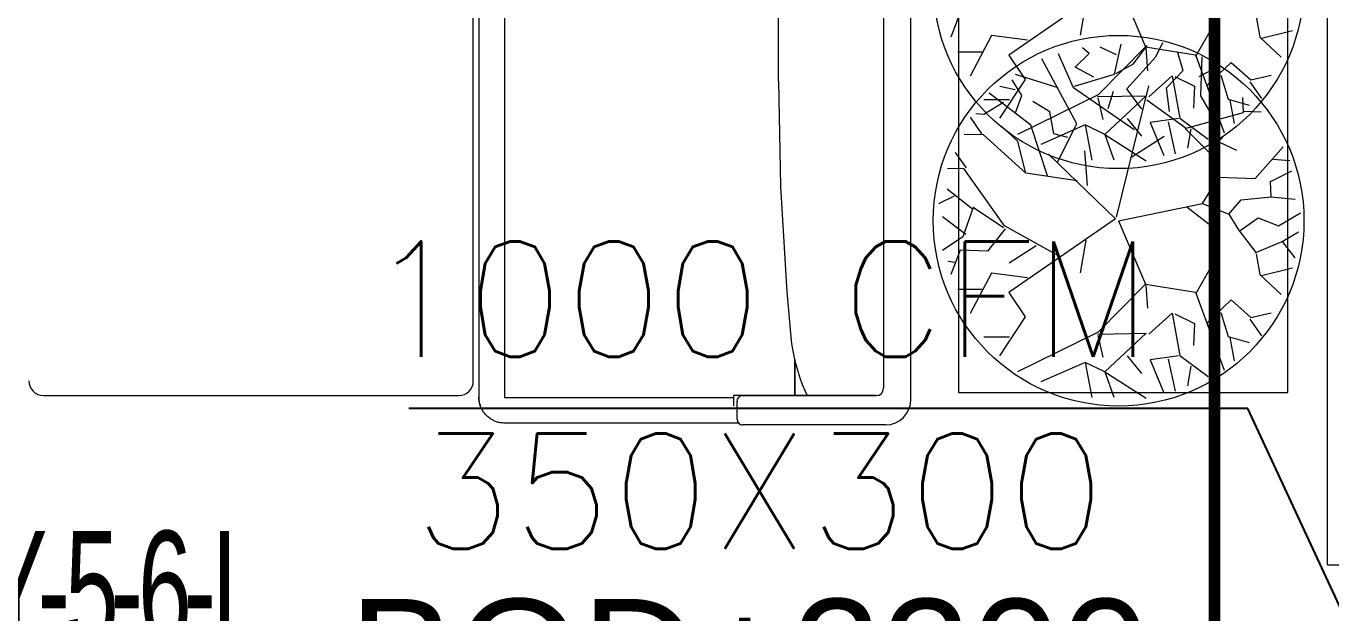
# Model space of a CAD drawing. Header units: millimetres. Extents: x -81374 to 485233, y -39075 to 157313.
# Drawn here: x 46826 to 49089, y 18850 to 19868 of the extents above; entities that cross this region are included whole.
import ezdxf
from ezdxf.enums import TextEntityAlignment as Align

# ---------------------------------------------------------------- set-up
doc = ezdxf.new("R2010")
doc.units = ezdxf.units.MM
doc.layers.add('G-IMPT', color=8, linetype='Continuous', lineweight=5)
doc.layers.add('P-PIPE-IDEN', color=7, linetype='Continuous', lineweight=9)
for name, color, linetype in [('M-HVAC VRV PIPE', 152, 'Continuous'), ('M-HVAC-BOF', 6, 'Continuous'), ('M-HVAC-SUPPLY AIR DUCT', 4, 'Continuous'), ('M-HVAC-TEXT', 7, 'Continuous')]:
    doc.layers.add(name, color=color, linetype=linetype)
doc.styles.add('ARAIL', font='arial.ttf')
doc.styles.add('Arial_2', font='arial.ttf', dxfattribs={"height": 75})
doc.styles.add('R', font='romans.shx')
doc.styles.add('ROMAND', font='romand__.ttf')
doc.styles.get("Standard").update_dxf_attribs({"font": 'arial.ttf'})
doc.dimstyles.new('Vayucon', dxfattribs={"dimtxt": 200, "dimasz": 150, "dimexe": 0, "dimexo": 0, "dimgap": 9e-05, "dimtad": 1, "dimdec": 0, "dimrnd": 5, "dimzin": 0, "dimdsep": 46, "dimtxsty": 'ROMAND', "dimcen": 90, "dimclre": 99, "dimclrt": 7, "dimadec": 0, "dimazin": 0, "dimtfac": 1, "dimtdec": 0, "dimtofl": 0, "dimtmove": 1, "dimatfit": 3, "dimfxl": 1, "dimtolj": 1, "dimtzin": 0, "dimarcsym": 0})

# ---------------------------------------------------------------- blocks, each defined once
blk = doc.blocks.new('floor plan 1')
at = {"layer": 'G-IMPT', "color": 8, "ltscale": 500}
for p, q in [((9088, -58009.4), (8888, -58009.4)), ((9088, -58009.4), (9088, -63931.5)), ((9854.6, -58252), (10102.2, -58252)), ((10109.3, -58255.2), (10514.8, -58255.2)), ((10111.7, -58261.5), (10111.7, -58293.3)), ((10514.8, -58255.2), (10516.6, -58255.2)), ((10516.6, -58255.2), (10518.4, -58255.3)), ((10518.4, -58255.3), (10520.2, -58255.5)), ((10520.2, -58255.5), (10522, -58255.7)), ((10522, -58255.7), (10523.8, -58256)), ((10523.8, -58256), (10525.5, -58256.4)), ((10525.5, -58256.4), (10527.3, -58256.9)), ((10527.3, -58256.9), (10529, -58257.4)), ((10529, -58257.4), (10530.7, -58258)), ((10530.7, -58258), (10532.4, -58258.7)), ((10532.4, -58258.7), (10534, -58259.4)), ((10534, -58259.4), (10535.6, -58260.2)), ((10535.6, -58260.2), (10537.2, -58261.1)), ((10537.2, -58261.1), (10538.7, -58262)), ((10538.7, -58262), (10540.2, -58263)), ((10540.2, -58263), (10541.7, -58264)), ((10541.7, -58264), (10543.1, -58265.2)), ((10543.1, -58265.2), (10544.5, -58266.3)), ((10544.5, -58266.3), (10545.8, -58267.5)), ((10545.8, -58267.5), (10547.1, -58268.8)), ((10547.1, -58268.8), (10548.3, -58270.1)), ((10548.3, -58270.1), (10549.5, -58271.5)), ((10549.5, -58271.5), (10550.6, -58272.9)), ((10550.6, -58272.9), (10551.7, -58274.3)), ((10551.7, -58274.3), (10552.7, -58275.8)), ((9810.2, -58296.4), (9810.2, -60374.4)), ((10118.2, -58302.8), (10118.2, -58284.8)), ((10552.7, -58275.8), (10553.6, -58277.4)), ((10553.6, -58277.4), (10554.5, -58278.9)), ((10554.5, -58278.9), (10555.3, -58280.5)), ((10555.3, -58280.5), (10556.1, -58282.2)), ((10556.1, -58282.2), (10556.7, -58283.8)), ((10556.7, -58283.8), (10557.4, -58285.5)), ((10557.5, -58286), (10557.1, -58284.8)), ((10557.4, -58285.5), (10557.9, -58287.2)), ((10558.1, -58287.7), (10557.5, -58286)), ((10557.9, -58287.2), (10558.4, -58289)), ((10558.5, -58289.4), (10558.1, -58287.7)), ((10558.4, -58289), (10558.8, -58290.7)), ((10558.9, -58291.2), (10558.5, -58289.4)), ((10558.8, -58290.7), (10559.1, -58292.5)), ((10559.2, -58292.9), (10558.9, -58291.2)), ((10559.1, -58292.5), (10559.4, -58294.2)), ((10559.5, -58294.7), (10559.2, -58292.9)), ((10559.4, -58294.2), (10559.6, -58296)), ((10559.7, -58296.5), (10559.5, -58294.7)), ((10559.6, -58296), (10559.7, -58297.8)), ((10559.8, -58298.3), (10559.7, -58296.5)), ((9727.5, -58308), (9156.6, -58308)), ((9156.6, -58308), (9156.6, -60412.2)), ((9325.1, -58353.8), (9330.6, -58320)), ((9364.4, -58366.1), (9352.2, -58310.6)), ((9395.2, -58364.6), (9371.4, -58307.7)), ((9473.9, -58343.8), (9402.2, -58298.5)), ((9473.9, -58343.8), (9458.5, -58300.3)), ((9507.8, -58360.5), (9496.3, -58299.6)), ((9727.5, -60412.2), (9727.5, -58308)), ((9857.8, -60418.9), (9857.8, -58315.5)), ((9870.5, -58302.8), (10118.2, -58302.8)), ((10102.2, -58302.8), (9870.5, -58302.8)), ((9994, -58310.8), (9990.3, -58302.8)), ((9998.7, -58322), (9994, -58310.8)), ((10011.7, -58302.8), (10011.7, -58365.5)), ((10011.7, -58302.8), (10011.7, -58365.5)), ((10011.7, -58365.5), (10011.7, -58302.8)), ((10011.7, -58365.5), (10011.7, -58302.8)), ((10514.8, -58299.6), (10118.2, -58299.6)), ((10514.8, -58299.6), (10118.2, -58299.6)), ((10515.4, -60415.7), (10515.4, -58300.1)), ((10515.4, -60415.7), (10515.4, -58300.1)), ((10559.7, -58297.8), (10559.8, -58299.6)), ((10559.8, -58300.1), (10559.8, -58298.3)), ((10559.8, -58299.6), (10559.8, -58300.1)), ((10559.8, -60370.7), (10559.8, -58300.1)), ((11314.8, -58302.8), (10594.7, -58302.8)), ((11314.8, -58302.8), (10594.7, -58302.8)), ((9293.2, -58411.5), (9290.5, -58342.6)), ((9343.9, -58372.2), (9295, -58336)), ((9435.4, -58371.7), (9410.6, -58341.2)), ((9507.8, -58360.5), (9584.9, -58326.8)), ((10002.9, -58333.4), (9998.7, -58322)), ((10006.7, -58345), (10002.9, -58333.4)), ((10569.3, -58328.2), (10569.3, -60342.7)), ((10569.3, -58328.2), (10569.3, -60342.7)), ((9257.2, -58403.5), (9249.7, -58363)), ((9316.8, -58482.2), (9267, -58346.8)), ((9346.1, -58371.6), (9395.2, -58364.6)), ((9402.4, -58410.9), (9473.9, -58343.8)), ((9473.9, -58343.8), (9507.8, -58360.5)), ((9485.8, -58412.8), (9625.7, -58343.9)), ((10010.1, -58356.7), (10006.7, -58345)), ((10012.9, -58368.5), (10010.1, -58356.7)), ((9357.2, -58446), (9343.9, -58372.2)), ((9486.2, -58407.3), (9477.2, -58369.7)), ((9611.9, -58439.3), (9656.6, -58372.1)), ((10015.3, -58380.5), (10012.9, -58368.5)), ((10017.2, -58392.5), (10015.3, -58380.5)), ((9222.3, -58435.6), (9202.4, -58406.5)), ((9260, -58405.2), (9223.4, -58394.9)), ((9272.6, -58447), (9260, -58405.2)), ((9318.2, -58428), (9320.3, -58389.9)), ((9397.5, -58409.5), (9357.2, -58446)), ((9486.9, -58409.6), (9402.4, -58410.9)), ((9639.4, -58404.2), (9683.9, -58404.3)), ((10018.6, -58404.6), (10017.2, -58392.5)), ((10025.6, -58483.1), (10018.6, -58404.6)), ((9296.2, -58429.3), (9254.6, -58468.7)), ((9352.4, -58444.7), (9318.2, -58428)), ((9403.5, -58496.2), (9485.8, -58412.8)), ((9220.8, -58438.5), (9185.5, -58446.6)), ((9254.6, -58468.7), (9220.8, -58438.5)), ((9402.8, -58493.9), (9399.8, -58454.5)), ((9640.3, -58481.7), (9611.9, -58439.3)), ((9670.4, -58515.5), (9707.4, -58445.3)), ((9205.4, -58512.8), (9168.2, -58478.3)), ((9316, -58479.6), (9286.7, -58531.2)), ((9403.5, -58496.2), (9316.8, -58482.2)), ((9450.1, -58606.2), (9403.5, -58496.2)), ((9455.4, -58609.4), (9640.3, -58481.8)), ((9686.5, -58486.6), (9729.1, -58486.9)), ((10036.6, -58665.6), (10025.6, -58483.1)), ((9202.5, -58511.2), (9148.5, -58524.6)), ((9211.4, -58548.5), (9205.4, -58512.8)), ((9506.9, -58572.7), (9516.7, -58516)), ((9607.9, -58507.4), (9670.4, -58515.5)), ((9724.8, -58555.4), (9741.3, -58513)), ((9166.6, -58570.1), (9144.7, -58541.6)), ((9554.3, -58545), (9648.1, -58597.2)), ((9593.2, -58562.7), (9639.9, -58532.8)), ((9734, -58533.9), (9745.8, -58535.7)), ((9212.1, -58551.1), (9166.6, -58570.1)), ((9241.9, -58590.3), (9212.1, -58551.1)), ((9646.6, -58592.3), (9677.4, -58553.4)), ((9677.4, -58553.4), (9724.8, -58555.4)), ((9720.5, -58578.3), (9755.8, -58554.3)), ((9166.6, -58570.1), (9138, -58586.8)), ((9241.2, -58588), (9208.1, -58611.4)), ((9258.9, -58617.4), (9241.9, -58590.3)), ((9332, -58630.4), (9279.8, -58589.9)), ((9702.4, -58629), (9720.5, -58578.3)), ((9715.2, -58582.3), (9755.7, -58613)), ((9172.7, -58597.6), (9134.7, -58620)), ((9208.1, -58611.4), (9172.7, -58597.6)), ((9450.1, -58606.2), (9304.8, -58635.8)), ((9454, -58612.6), (9397.7, -58840.1)), ((9455.4, -58609.4), (9571.8, -58721.9)), ((9648.1, -58597.2), (9718.3, -58696.7)), ((9649.5, -58593.9), (9702.4, -58629)), ((9258.9, -58617.4), (9237.5, -58642.5)), ((9304.8, -58635.8), (9258.9, -58617.4)), ((9304.8, -58635.8), (9276.1, -58681.9)), ((9703.6, -58626.2), (9747.7, -58661)), ((9735.2, -58648.9), (9762.4, -58635.4)), ((9185.4, -58647.6), (9144.1, -58643.7)), ((9237.5, -58642.5), (9185.4, -58647.6)), ((9185.4, -58647.6), (9186.6, -58674.1)), ((9186.6, -58674.1), (9149.8, -58692.9)), ((9213, -58679.6), (9164.5, -58734.1)), ((9276.1, -58681.9), (9213, -58679.6)), ((9504, -58667.3), (9508.5, -58727.5)), ((9522.1, -58675.3), (9610.9, -58688.6)), ((10040.2, -58848.4), (10036.6, -58665.6)), ((9573.6, -58683.9), (9602.3, -58771.9)), ((9610.9, -58688.6), (9684.2, -58755.1)), ((9610.9, -58688.6), (9625, -58743.5)), ((9714, -58698), (9733.1, -58724.5)), ((9718.3, -58696.7), (9747.1, -58696.2)), ((9182.5, -58712.8), (9153, -58710.7)), ((9293.5, -58725.1), (9266.7, -58754.4)), ((9334.7, -58766.2), (9293.5, -58725.1)), ((9364.4, -58777.8), (9352.2, -58722.4)), ((9427.3, -58717.2), (9371.1, -58752.8)), ((9395.2, -58776.4), (9371.4, -58719.5)), ((9473.9, -58755.6), (9402.2, -58710.3)), ((9473.9, -58755.6), (9458.5, -58712.1)), ((9507.8, -58772.3), (9496.3, -58711.4)), ((9556.3, -58707.8), (9522.5, -58774.2)), ((9274, -58741.6), (9245.6, -58728.5)), ((9343.9, -58784), (9295, -58747.7)), ((9325.1, -58765.6), (9330.6, -58731.8)), ((9507.8, -58772.3), (9584.9, -58738.6)), ((9625, -58743.5), (9653.1, -58770.1)), ((9332.8, -58766.7), (9233.7, -58794)), ((9316.8, -58894), (9267, -58758.6)), ((9293.2, -58823.3), (9290.5, -58754.4)), ((9401.2, -58815.9), (9332.8, -58766.7)), ((9402.4, -58822.7), (9473.9, -58755.6)), ((9435.4, -58783.4), (9410.6, -58753)), ((9423.3, -58763.7), (9528.1, -58836.9)), ((9473.9, -58755.6), (9507.8, -58772.3)), ((9485.8, -58824.6), (9625.7, -58755.7)), ((9537.9, -58750.8), (9562.2, -58757)), ((9562.2, -58757), (9569.2, -58795.2)), ((9602.3, -58771.9), (9674.7, -58827.6)), ((9684.2, -58755.1), (9718.1, -58755.9)), ((9687.2, -58757), (9707, -58785.7)), ((9234.4, -58796.3), (9202.8, -58795.1)), ((9233.7, -58794), (9234.8, -58820.2)), ((9257.2, -58815.3), (9249.7, -58774.8)), ((9283.6, -58781.5), (9307.2, -58822.9)), ((9357.2, -58857.8), (9343.9, -58784)), ((9346.1, -58783.4), (9395.2, -58776.4)), ((9486.2, -58819.1), (9477.2, -58781.5)), ((9522.5, -58774.2), (9583.3, -58887.2)), ((9569.2, -58795.2), (9599, -58812.8)), ((9611.9, -58851.1), (9656.6, -58783.9)), ((9628.8, -58793.3), (9617.8, -58823.5)), ((9649.7, -58811), (9683.6, -58790.3)), ((9683.6, -58790.3), (9697.5, -58791.4)), ((9260, -58816.9), (9223.4, -58806.7)), ((9272.6, -58858.8), (9260, -58816.9)), ((9318.2, -58839.8), (9320.3, -58801.7)), ((9361.6, -58795.6), (9367.1, -58836.8)), ((9409.7, -58799.9), (9435.9, -58835.2)), ((9468.1, -58801.1), (9459, -58830.8)), ((9639.4, -58816), (9683.9, -58816.1)), ((9222.3, -58847.4), (9202.4, -58818.3)), ((9307.2, -58822.9), (9305.1, -58890.4)), ((9352.4, -58856.5), (9318.2, -58839.8)), ((9367.1, -58836.8), (9338.2, -58867)), ((9397.5, -58821.3), (9357.2, -58857.8)), ((9435.9, -58835.2), (9385.5, -58890.3)), ((9486.9, -58821.4), (9402.4, -58822.7)), ((9403.5, -58908), (9485.8, -58824.6)), ((9526.6, -58839.8), (9457.1, -58860.7)), ((9528.1, -58836.9), (9554.6, -58895.8)), ((9554.9, -58837), (9628.8, -58860.1)), ((9617.8, -58823.5), (9634.8, -58850.6)), ((9629.6, -58833.4), (9656, -58838.9)), ((9220.8, -58850.3), (9185.5, -58858.4)), ((9254.6, -58880.5), (9220.8, -58850.3)), ((9296.2, -58841.1), (9254.6, -58880.5)), ((9310.6, -58856.6), (9273.9, -58875.7)), ((9455, -58861.3), (9424.5, -58878.6)), ((9457.1, -58860.7), (9445.8, -58912.5)), ((9493.3, -58855.5), (9525.2, -58872.5)), ((9640.3, -58893.5), (9611.9, -58851.1)), ((9670.4, -58927.3), (9707.4, -58857.1)), ((10040.2, -58848.4), (10040.2, -59817.2)), ((9338.2, -58867), (9347.8, -58899.1)), ((9402.8, -58905.7), (9399.8, -58866.3)), ((9424.5, -58878.6), (9400.3, -58909.9)), ((9525.2, -58872.5), (9501, -58896)), ((9205.4, -58924.6), (9168.2, -58890.1)), ((9316, -58891.4), (9286.7, -58943)), ((9403.5, -58908), (9316.8, -58894)), ((9385.5, -58890.3), (9373.1, -58915.6)), ((9450.1, -59018), (9403.5, -58908)), ((9453.5, -58894), (9481.9, -58907)), ((9455.4, -59021.1), (9640.3, -58893.6)), ((9501, -58896), (9512.8, -58905.9)), ((9686.5, -58898.4), (9729.1, -58898.7)), ((9202.5, -58923), (9148.5, -58936.4)), ((9211.4, -58960.3), (9205.4, -58924.6)), ((9506.9, -58984.5), (9516.7, -58927.8)), ((9607.9, -58919.2), (9670.4, -58927.3)), ((9724.8, -58967.2), (9741.3, -58924.8))]:
    blk.add_line(p, q, dxfattribs=at)
for centre in [(9450.1, -58606.2), (9450.1, -59018)]:
    blk.add_circle(centre, 321.5, dxfattribs=at)
for centre, radius, start, end in [((9854.6, -58296.4), 44.4, 90, 180), ((10102.2, -58261.5), 9.52, 0, 90), ((10102.2, -58261.5), 9.52, 45, 90), ((10102.2, -58293.3), 9.52, 270, 0), ((9870.5, -58315.5), 12.7, 90, 180), ((9870.5, -58315.5), 12.7, 90, 180), ((10102.2, -58293.3), 9.52, 270, 318.1897), ((10102.2, -58293.3), 9.52, 270, 283.7205), ((10102.2, -58293.3), 9.52, 288.0398, 297.6079), ((10102.2, -58293.3), 9.53, 302.4685, 311.9638), ((10102.2, -58293.3), 9.53, 318.1897, 328.7411), ((10514.8, -58300.1), 0.508, 0, 90), ((10514.8, -58300.1), 0.508, 0, 90), ((10594.7, -58328.2), 25.4, 90, 180), ((10594.7, -58328.2), 25.4, 90, 180), ((11314.8, -58328.2), 25.4, 0, 90), ((11314.8, -58328.2), 25.4, 0, 90)]:
    blk.add_arc(centre, radius, start, end, dxfattribs=at)
blk.add_open_spline([(10110.4, -58298.2), (10110.7, -58297.7), (10111.2, -58296.6), (10111.6, -58295), (10111.7, -58293.8), (10111.7, -58293.3)], degree=3, dxfattribs=at)
for rotation, p in [(359.9992, (39680.6, -4989.6, 0)), (359.9992, (35886.7, -10139.3, 0)), (270.0008, (28873.3, -20643.5, 0)), (359.9992, (11975.3, -26935.4, 0)), (359.9992, (15267.6, -26935.4, 0)), (359.9992, (26686.3, -26987.7, 0)), (270.0008, (15861.1, -28615, 0)), (89.9992, (23697.8, -33300.6, 0)), (89.9992, (23597.9, -35337.7, 0)), (89.9992, (23597.9, -37388.3, 0)), (359.9992, (13750.4, -37781.5, 0)), (89.9992, (23697.8, -40746.8, 0)), (89.9992, (23597.8, -44302.5, 0)), (89.9992, (23597.8, -46399.1, 0)), (89.9992, (23697.8, -48339.8, 0)), (89.9992, (23697.8, -54280, 0)), (359.9992, (27418.1, -55702.4, 0)), (89.9992, (9671.9, -65856.5, 0)), (359.9992, (4684.1, -67403.4, 0)), (359.9992, (8737.2, -67403.4, 0))]:
    blk.add_attdef('PARTITIONTYPE', text='', height=200, rotation=rotation, dxfattribs=at).set_placement(p, align=Align.MIDDLE_CENTER)

msp = doc.modelspace()

# ---------------------------------------------------------------- linework, layer by layer
at = {"layer": 'M-HVAC VRV PIPE', "linetype": 'Continuous', "const_width": 20}
msp.add_lwpolyline([(48887.1, 14503.4), (48887.1, 20349.8)], dxfattribs=at)

# ---------------------------------------------------------------- block references
at = {"linetype": 'Continuous', "rotation": 180}
msp.add_blockref('floor plan 1', (58170.8, -39075.4), dxfattribs=at)

# ---------------------------------------------------------------- texts
at = {"layer": 'M-HVAC-BOF', "color": 6, "lineweight": -2, "insert": (47385.3, 18874.7), "char_height": 200, "width": 1028.731, "attachment_point": 1, "style": 'ARAIL'}
msp.add_mtext('BOD+2200', dxfattribs=at)
at = {"layer": 'M-HVAC-TEXT', "color": 7, "insert": (48098, 19494.9, 0), "char_height": 200, "width": 13359.771, "attachment_point": 2, "style": 'R'}
msp.add_mtext('1000 CFM\\P350X300', dxfattribs=at)

# ---------------------------------------------------------------- leaders
at = {"layer": 'M-HVAC-SUPPLY AIR DUCT', "color": 0, "linetype": 'Continuous'}
msp.add_leader([(49476.2, 18063.9), (48944.7, 19205), (47489.6, 19205)], dimstyle='Vayucon', dxfattribs=at)

# ---------------------------------------------------------------- next in the draw order: texts
at = {"layer": 'P-PIPE-IDEN', "insert": (46553.1, 18992.6), "char_height": 200, "width": 463.749, "attachment_point": 1, "style": 'Arial_2', "bg_fill": 2}
msp.add_mtext('{\\W0.6;\\T0.75;\\C1;VRY-5-6-I\\P4.0TR}', dxfattribs=at)

doc.saveas('drawing.dxf')
